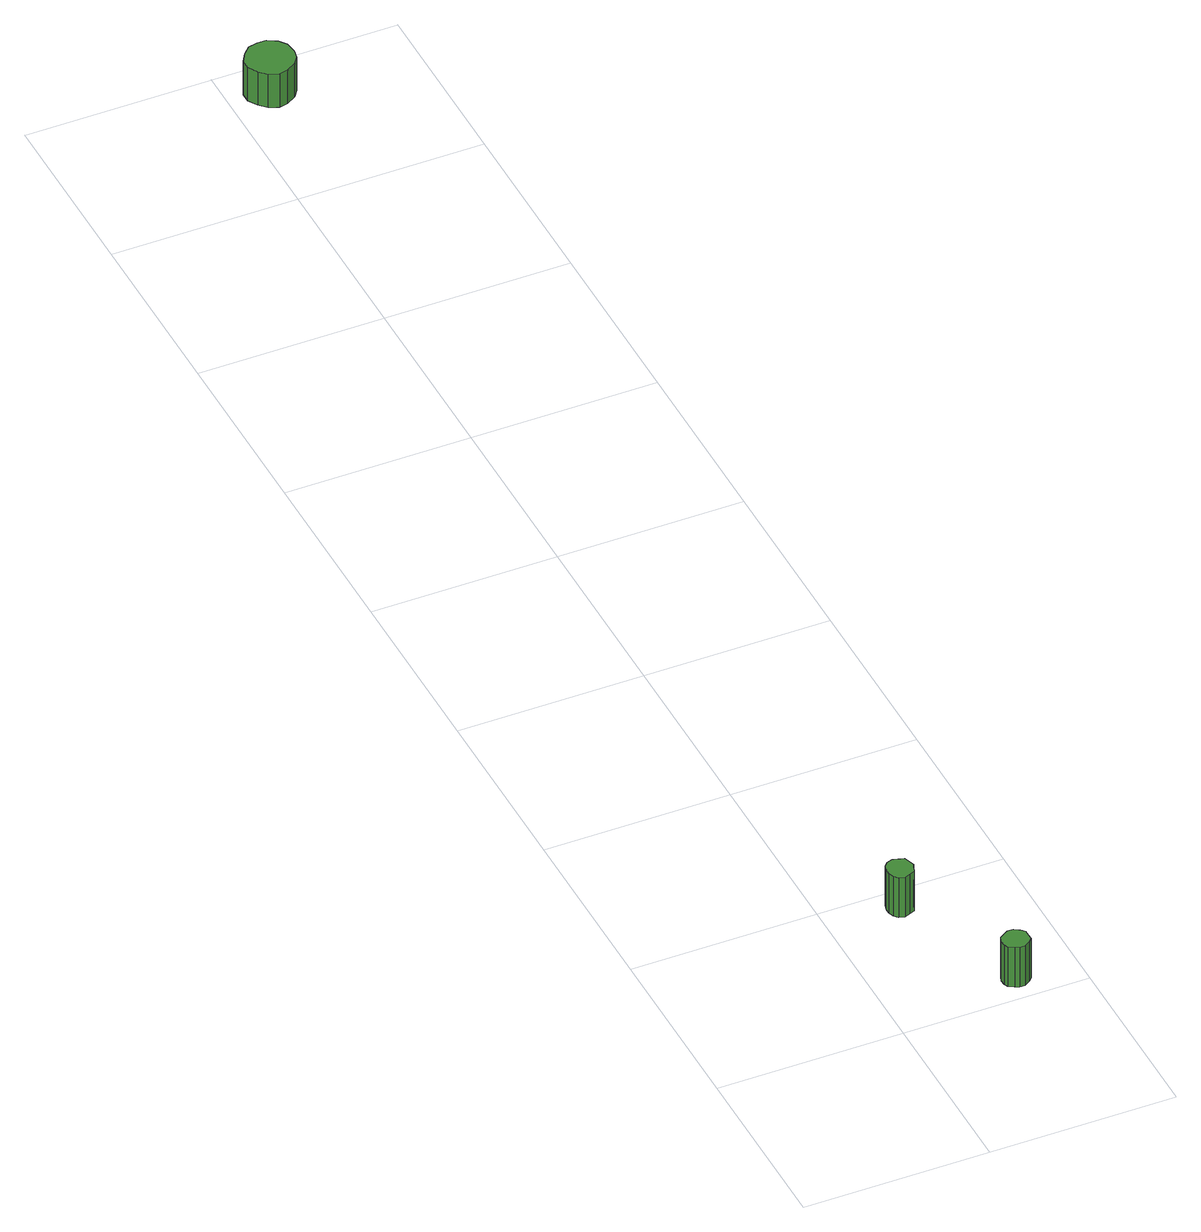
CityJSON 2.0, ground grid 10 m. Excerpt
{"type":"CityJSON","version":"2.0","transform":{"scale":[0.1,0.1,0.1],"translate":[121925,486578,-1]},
"CityObjects":{
"tree1":{"type":"SolitaryVegetationObject","attributes":{"function":"something"},"geometry":[{"type":"MultiSurface","lod":"1","boundaries":[[[0,1,2,3,4,5,6,7,8,9,10,11,12,13,14]],[[15,16,17,18,19,20,21,22,23,24,25,26,27,28,29]],[[0,29,28,1]],[[1,28,27,2]],[[2,27,26,3]],[[3,26,25,4]],[[4,25,24,5]],[[5,24,23,6]],[[6,23,22,7]],[[7,22,21,8]],[[8,21,20,9]],[[9,20,19,10]],[[10,19,18,11]],[[11,18,17,12]],[[12,17,16,13]],[[13,16,15,14]],[[14,15,29,0]]]}]},
"tree2":{"type":"SolitaryVegetationObject","attributes":{"function":"something"},"geometry":[{"type":"MultiSurface","lod":"1","boundaries":[[[30,31,32,33,34,35,36,37,38,39,40,41,42,43,44]],[[45,46,47,48,49,50,51,52,53,54,55,56,57,58,59]],[[30,59,58,31]],[[31,58,57,32]],[[32,57,56,33]],[[33,56,55,34]],[[34,55,54,35]],[[35,54,53,36]],[[36,53,52,37]],[[37,52,51,38]],[[38,51,50,39]],[[39,50,49,40]],[[40,49,48,41]],[[41,48,47,42]],[[42,47,46,43]],[[43,46,45,44]],[[44,45,59,30]]]}]},
"tree3":{"type":"SolitaryVegetationObject","attributes":{"function":"something"},"geometry":[{"type":"MultiSurface","lod":"1","boundaries":[[[60,61,62,63,64,65,66,67,68,69,70,71,72,73,74]],[[75,76,77,78,79,80,81,82,83,84,85,86,87,88,89]],[[60,89,88,61]],[[61,88,87,62]],[[62,87,86,63]],[[63,86,85,64]],[[64,85,84,65]],[[65,84,83,66]],[[66,83,82,67]],[[67,82,81,68]],[[68,81,80,69]],[[69,80,79,70]],[[70,79,78,71]],[[71,78,77,72]],[[72,77,76,73]],[[73,76,75,74]],[[74,75,89,60]]]}]}
},
"vertices":[
[46,87,30],[45,90,30],[44,93,30],[41,94,30],[38,95,30],[35,94,30],[33,92,30],[32,89,30],[32,86,30],[33,83,30],[35,81,30],[38,80,30],[41,81,30],[44,82,30],[45,85,30],[45,85,5],[44,82,5],[41,81,5],[38,80,5],[35,81,5],[33,83,5],[32,86,5],[32,89,5],[33,92,5],[35,94,5],[38,95,5],[41,94,5],[44,93,5],[45,90,5],[46,87,5],
[74,15,30],[74,18,30],[72,20,30],[69,22,30],[66,22,30],[64,21,30],[61,19,30],[60,16,30],[60,13,30],[61,11,30],[64,9,30],[66,8,30],[69,8,30],[72,10,30],[74,12,30],[74,12,5],[72,10,5],[69,8,5],[66,8,5],[64,9,5],[61,11,5],[60,13,5],[60,16,5],[61,19,5],[64,21,5],[66,22,5],[69,22,5],[72,20,5],[74,18,5],[74,15,5],
[34,777,29],[33,783,29],[30,787,29],[25,790,29],[20,790,29],[15,789,29],[11,785,29],[8,780,29],[8,775,29],[11,770,29],[15,766,29],[20,764,29],[25,765,29],[30,768,29],[33,772,29],[33,772,8],[30,768,8],[25,765,8],[20,764,8],[15,766,8],[11,770,8],[8,775,8],[8,780,8],[11,785,8],[15,789,8],[20,790,8],[25,790,8],[30,787,8],[33,783,8],[34,777,8]
]}
